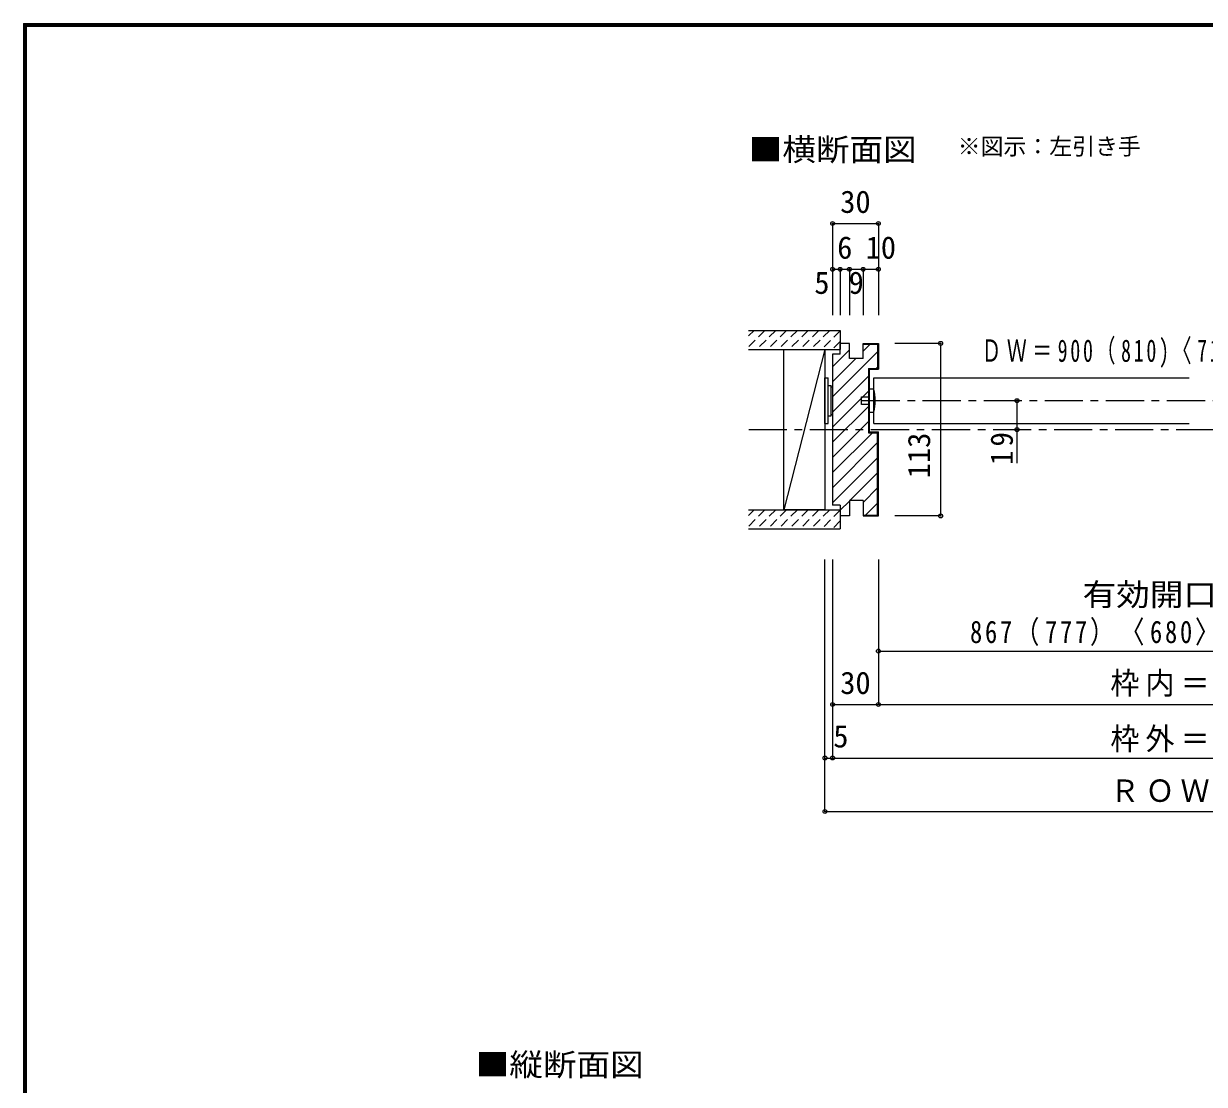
# Model space of a CAD drawing. Units: millimetres, scale not verified. Extents: x -973 to 977, y -718 to 696.
# Drawn here: x -973 to -200, y 1 to 696 of the extents above; entities that cross this region are included whole.
import ezdxf
from ezdxf.enums import TextEntityAlignment as Align

# ---------------------------------------------------------------- set-up
doc = ezdxf.new("R2010")
doc.units = ezdxf.units.MM
doc.header["$LTSCALE"] = 5
doc.header["$PDMODE"] = 32
doc.header["$PDSIZE"] = 2.5
doc.linetypes.add('CHAIN1', pattern=[8, 5, -1, 1, -1])
doc.linetypes.add('DASHED1', pattern=[1.8, 1.2, -0.6])
for name, color, linetype in [('0-1_通り芯', 4, 'DASHED1'), ('0-2_柱', 7, 'Continuous'), ('0-3_仕上げ', 2, 'Continuous'), ('0-4_枠', 3, 'Continuous'), ('0-6_扉', 2, 'Continuous'), ('0-A_文字', 7, 'Continuous'), ('0-B_寸法', 7, 'Continuous'), ('0-C_ハッチ', 4, 'DASHED1'), ('F-1_枠', 6, 'Continuous')]:
    doc.layers.add(name, color=color, linetype=linetype)
doc.layers.add('0-7_金物', color=7, linetype='Continuous', lineweight=18)
doc.styles.add('ＭＳ ゴシック', font='')
doc.styles.get('ＭＳ ゴシック').set_extended_font_data('MS Gothic')

msp = doc.modelspace()

# ---------------------------------------------------------------- linework, layer by layer
at = {"layer": '0-1_通り芯', "linetype": 'CHAIN1'}
for p, q in [((-424.437, 449), (427.653, 449)), ((-498.347, 430), (501.653, 430))]:
    msp.add_line(p, q, dxfattribs=at)
at = {"layer": '0-2_柱'}
for q in [(-475.437, 377.5), (-448.437, 377.5)]:
    msp.add_line((-448.437, 482.5), q, dxfattribs=at)
msp.add_lwpolyline([(-448.437, 377.5), (-475.437, 377.5), (-475.437, 482.5), (-448.437, 482.5)], dxfattribs=at)
at = {"layer": '0-3_仕上げ'}
for p, q in [((-498.437, 495), (-438.437, 495)), ((-438.437, 495), (-438.437, 482.5)), ((-498.437, 482.5), (-438.437, 482.5)), ((-498.437, 377.5), (-438.437, 377.5)), ((-438.437, 377.5), (-438.437, 365)), ((-498.437, 365), (-438.437, 365))]:
    msp.add_line(p, q, dxfattribs=at)
at = {"layer": '0-4_枠'}
for p, q in [((-432.437, 486.5), (-438.437, 486.5)), ((-438.437, 479.5), (-438.437, 486.5)), ((-423.437, 486.5), (-413.437, 486.5)), ((-423.437, 476.5), (-423.437, 486.5)), ((-423.437, 486), (-413.937, 486)), ((-413.937, 486), (-413.937, 470)), ((-413.437, 486.5), (-413.437, 469.5)), ((-443.437, 479.5), (-443.437, 380.5)), ((-438.437, 479.5), (-443.437, 479.5)), ((-419.937, 470), (-419.937, 428)), ((-419.937, 470), (-413.937, 470)), ((-419.437, 469.5), (-419.437, 428.5)), ((-419.437, 469.5), (-413.437, 469.5)), ((-419.937, 428), (-413.937, 428)), ((-419.437, 428.5), (-413.437, 428.5)), ((-413.937, 374), (-413.937, 428)), ((-413.437, 373.5), (-413.437, 428.5)), ((-438.437, 380.5), (-443.437, 380.5)), ((-438.437, 380.5), (-438.437, 373.5)), ((-423.437, 383.5), (-423.437, 373.5)), ((-432.437, 373.5), (-438.437, 373.5)), ((-423.437, 374), (-413.937, 374)), ((-423.437, 373.5), (-413.437, 373.5))]:
    msp.add_line(p, q, dxfattribs=at)
for points in [[(-423.437, 476.5), (-432.437, 476.5), (-432.437, 486.5)], [(-423.437, 383.5), (-432.437, 383.5), (-432.437, 373.5)]]:
    msp.add_lwpolyline(points, dxfattribs=at)
at = {"layer": '0-6_扉', "color": 6}
for p, q in [((-416.437, 434), (-416.437, 464)), ((-416.437, 464), (-209.892, 464)), ((-416.437, 434), (-209.892, 434))]:
    msp.add_line(p, q, dxfattribs=at)
at = {"layer": '0-7_金物'}
for p, q in [((-448.437, 434), (-448.437, 464)), ((-448.437, 464), (-446.437, 464)), ((-446.437, 434), (-446.437, 464)), ((-446.437, 459), (-444.437, 459)), ((-444.437, 439), (-444.437, 459)), ((-444.437, 458), (-443.43, 458)), ((-419.437, 456.5), (-419.437, 441.5)), ((-416.437, 456.5), (-419.437, 456.5)), ((-424.437, 451.5), (-419.437, 451.5)), ((-424.437, 446.5), (-424.437, 451.5)), ((-419.437, 446.5), (-424.437, 446.5)), ((-419.437, 441.5), (-416.437, 441.5)), ((-448.437, 434), (-446.437, 434)), ((-446.437, 439), (-444.437, 439)), ((-444.437, 440), (-443.43, 440))]:
    msp.add_line(p, q, dxfattribs=at)
msp.add_arc((-444.062, 449), 28.625, 344.81071, 15.18929, dxfattribs=at)
at = {"layer": '0-B_寸法', "color": 4}
for p, q in [((-443.437, 565), (-413.437, 565)), ((-443.437, 565), (-443.437, 505)), ((-413.437, 565), (-413.437, 505)), ((-443.437, 535), (-413.437, 535)), ((-438.437, 535), (-438.437, 505)), ((-432.437, 535), (-432.437, 505)), ((-423.437, 535), (-423.437, 505)), ((-372.635, 486.5), (-402.7, 486.5)), ((-372.635, 374.5), (-372.635, 485.5)), ((-322.635, 408), (-322.635, 449)), ((-372.635, 373.5), (-402.7, 373.5)), ((-448.437, 180), (-448.437, 345)), ((-443.437, 345), (-443.437, 215)), ((-413.437, 345), (-413.437, 250)), ((-413.437, 285), (416.653, 285)), ((-443.437, 250), (446.653, 250)), ((-448.437, 215), (451.653, 215)), ((-448.437, 180), (451.653, 180))]:
    msp.add_line(p, q, dxfattribs=at)
at = {"layer": '0-B_寸法'}
for p in [(-443.437, 565), (-413.437, 565), (-443.437, 535), (-438.437, 535), (-432.437, 535), (-423.437, 535), (-413.437, 535), (-372.635, 486.5), (-322.635, 449), (-322.635, 430), (-372.635, 373.5), (-413.437, 285), (-443.437, 250), (-413.437, 250), (-448.437, 215), (-443.437, 215), (-448.437, 180)]:
    msp.add_point(p, dxfattribs=at)
at = {"layer": '0-C_ハッチ'}
for p, q in [((-487.716, 495), (-498.437, 484.279)), ((-494.788, 495), (-498.437, 491.351)), ((-480.645, 495), (-493.145, 482.5)), ((-473.574, 495), (-486.074, 482.5)), ((-466.503, 495), (-479.003, 482.5)), ((-459.432, 495), (-471.932, 482.5)), ((-452.361, 495), (-464.861, 482.5)), ((-445.29, 495), (-457.79, 482.5)), ((-438.437, 494.782), (-450.719, 482.5)), ((-438.437, 487.711), (-443.648, 482.5)), ((-487.716, 377.5), (-498.437, 366.779)), ((-494.788, 377.5), (-498.437, 373.851)), ((-480.645, 377.5), (-493.145, 365)), ((-473.574, 377.5), (-486.074, 365)), ((-466.503, 377.5), (-479.003, 365)), ((-459.432, 377.5), (-471.932, 365)), ((-452.361, 377.5), (-464.861, 365)), ((-445.29, 377.5), (-457.79, 365)), ((-438.437, 377.282), (-450.719, 365)), ((-438.437, 370.211), (-443.648, 365))]:
    msp.add_line(p, q, dxfattribs=at)
at = {"layer": '0-C_ハッチ', "linetype": 'Continuous'}
for p, q in [((-443.437, 471.184), (-432.437, 482.184)), ((-443.437, 451.385), (-413.937, 480.885)), ((-438.437, 486.084), (-438.021, 486.5)), ((-423.437, 481.285), (-418.722, 486)), ((-443.437, 461.285), (-428.222, 476.5)), ((-443.437, 441.486), (-419.937, 464.986)), ((-414.923, 470), (-413.937, 470.986)), ((-443.437, 431.586), (-419.937, 455.086)), ((-443.437, 421.687), (-419.937, 445.187)), ((-443.437, 411.787), (-419.937, 435.287)), ((-443.437, 401.888), (-417.325, 428)), ((-443.437, 391.988), (-413.937, 421.488)), ((-443.437, 382.089), (-413.937, 411.589)), ((-432.126, 383.5), (-413.937, 401.689)), ((-423.437, 382.29), (-413.937, 391.79)), ((-438.437, 377.189), (-432.437, 383.189)), ((-421.827, 374), (-413.937, 381.89))]:
    msp.add_line(p, q, dxfattribs=at)
at = {"layer": 'F-1_枠'}
for p, q in [((-973.347, 695.833), (-973.347, -700.833)), ((-973.347, 695.833), (976.653, 695.833)), ((-973.347, 695), (976.653, 695)), ((-973.347, 694.167), (976.653, 694.167)), ((-972.514, 695.833), (-972.514, -700.833)), ((-971.68, 695.833), (-971.68, -700.833))]:
    msp.add_line(p, q, dxfattribs=at)

# ---------------------------------------------------------------- texts
at = {"layer": '0-A_文字', "style": 'ＭＳ ゴシック', "width": 1.1}
for s, p in [('■横断面図', (-498.347, 601.667)), ('■縦断面図', (-677.203, 2.5))]:
    msp.add_text(s, height=14.66, dxfattribs=at).set_placement(p, align=Align.BOTTOM_LEFT)
at = {"layer": '0-A_文字', "style": 'ＭＳ ゴシック'}
msp.add_text('※図示：左引き手', height=11, dxfattribs=at).set_placement((-361.522, 606.667), align=Align.BOTTOM_LEFT)
at = {"layer": '0-B_寸法', "style": 'ＭＳ ゴシック'}
for s, p in [('30', (-438.437, 567.5)), ('6', (-440.437, 537.5)), ('10', (-421.813, 537.5)), ('5', (-455.408, 514.493)), ('9', (-432.937, 514.493)), ('30', (-438.437, 252.5)), ('5', (-442.992, 217.5))]:
    msp.add_text(s, height=14.66, dxfattribs=at).set_placement(p, align=Align.BOTTOM_LEFT)
msp.add_text('113', height=14.66, rotation=90, dxfattribs=at).set_placement((-375.135, 398.105), align=Align.BOTTOM_LEFT)
at = {"layer": '0-B_寸法', "style": 'ＭＳ ゴシック', "width": 1.1}
msp.add_text('有効開口寸法', height=14.66, dxfattribs=at).set_placement((-279.642, 310.31), align=Align.BOTTOM_LEFT)
at = {"layer": '0-B_寸法', "char_height": 14.66, "attachment_point": 7, "style": 'ＭＳ ゴシック'}
for s, insert in [('\\T1.28;\\W0.65;ＤＷ＝900（810)〈713〉[650］[583〕', (-345.899, 470.5)), ('\\T1.23;\\W0.8;867（777）〈680〉［617］〔550〕', (-353.392, 288.31)), ('\\T1.21;\\W0.95;枠内＝1,764（1,584）〈1,390〉［1,264］〔1,130〕', (-261.472, 252.911)), ('\\T1.21;\\W0.95;枠外＝1,824（1,644）〈1,450〉［1,324］〔1,190〕', (-261.472, 216.458)), ('\\T1.21;\\W0.95;ＲＯＷ＝1,834（1,654）<1,460>［1,334］〔1,200〕', (-261.472, 182.5))]:
    msp.add_mtext(s, dxfattribs=dict(at, insert=insert))
at = {"layer": '0-B_寸法', "insert": (-325.135, 406.875), "char_height": 14.66, "attachment_point": 7, "rotation": 90, "style": 'ＭＳ ゴシック'}
msp.add_mtext('\\T1.27;\\W0.95;19', dxfattribs=at)

doc.saveas('drawing.dxf')
